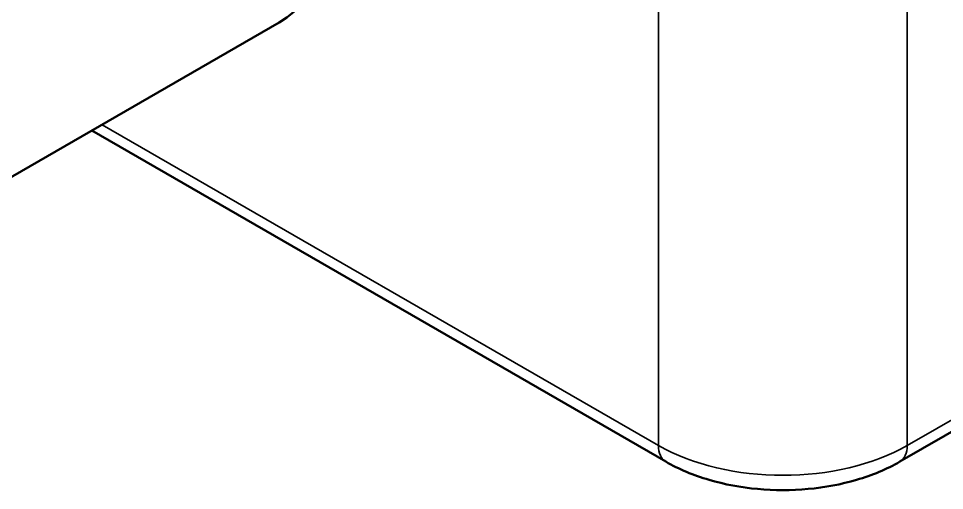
# Model space of a CAD drawing. Header units: millimetres. Extents: x -86 to 841, y -58 to 594.
# Drawn here: x 173.14 to 199.47, y 149.65 to 163.08 of the extents above; entities that cross this region are included whole.
import ezdxf

# ---------------------------------------------------------------- set-up
doc = ezdxf.new("R2010")
doc.units = ezdxf.units.MM
doc.layers.add('Visible (ISO)', color=7, linetype='Continuous', lineweight=50)
doc.layers.add('Visible Narrow (ISO)', color=7, linetype='Continuous', lineweight=35)

msp = doc.modelspace()

# ---------------------------------------------------------------- linework, layer by layer
at = {"layer": 'Visible (ISO)'}
for p, q in [((198.202, 150.467), (222.153, 164.295)), ((180.55, 162.965), (170.828, 157.352)), ((175.224, 159.89), (191.545, 150.467))]:
    msp.add_line(p, q, dxfattribs=at)
msp.add_ellipse((177.175, 168.811), major_axis=(3.375, -5.846), ratio=0.57735, start_param=0, end_param=3.141593, dxfattribs=at)
msp.add_open_spline([(191.545, 150.467), (191.92, 150.25), (192.335, 150.078), (193.216, 149.819), (193.682, 149.732), (194.632, 149.645), (195.116, 149.645), (196.066, 149.732), (196.532, 149.819), (197.413, 150.078), (197.828, 150.25), (198.202, 150.467)], degree=3, knots=[0, 0, 0, 0, 0.314159, 0.314159, 0.628319, 0.628319, 0.942478, 0.942478, 1.256637, 1.256637, 1.570796, 1.570796, 1.570796, 1.570796], dxfattribs=at)
at = {"layer": 'Visible Narrow (ISO)'}
for p, q in [((191.338, 172.97), (191.338, 150.924)), ((198.409, 150.924), (198.409, 172.97)), ((222.36, 164.752), (198.409, 150.924)), ((191.338, 150.924), (175.517, 160.059))]:
    msp.add_line(p, q, dxfattribs=at)
for centre, major_axis, start_param, end_param in [((192.045, 151.333), (-0.5, -0.866), 5.497787, 6.283185), ((194.874, 152.966), (-5, 0), 0.785398, 2.356194), ((197.702, 151.333), (0.5, -0.866), 0, 0.785398)]:
    msp.add_ellipse(centre, major_axis=major_axis, ratio=0.57735, start_param=start_param, end_param=end_param, dxfattribs=at)

doc.saveas('drawing.dxf')
